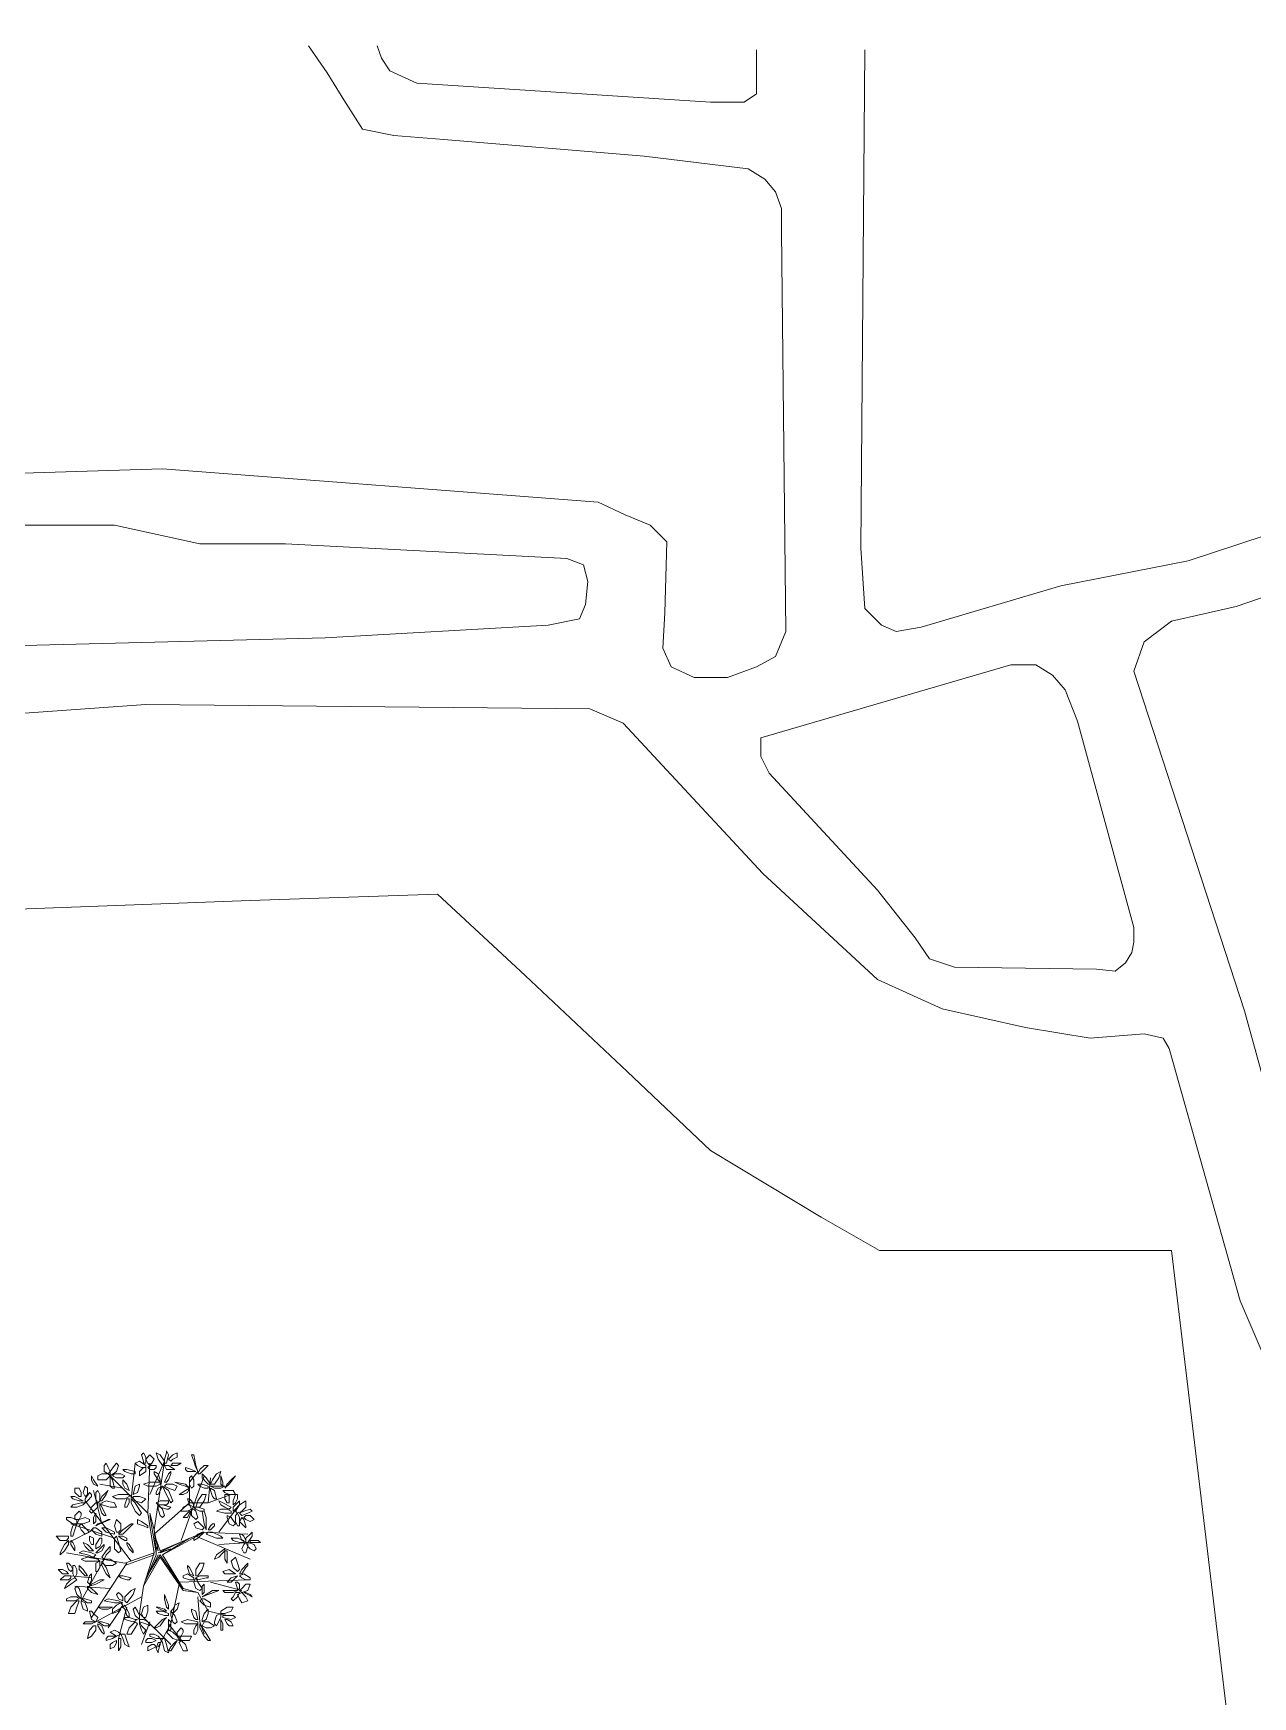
# Model space of a CAD drawing. Header units: millimetres. Extents: x 2529 to 2673, y 1639 to 1859.
# Drawn here: x 2567.26 to 2583.78, y 1725.14 to 1747.67 of the extents above; entities that cross this region are included whole.
import ezdxf

# ---------------------------------------------------------------- set-up
doc = ezdxf.new("R2010")
doc.units = ezdxf.units.MM
doc.layers.add('PDF_0', color=7, linetype='Continuous')
doc.layers.add('PDF_CVL_CUADCON_TIT', color=7, linetype='Continuous')

msp = doc.modelspace()

# ---------------------------------------------------------------- linework, layer by layer
at = {"layer": 'PDF_0', "lineweight": 9}
for points in [[(2569.038, 1728.359), (2569.066, 1728.444), (2569.066, 1728.472), (2569.094, 1728.415), (2569.066, 1728.302), (2569.038, 1728.302)], [(2568.275, 1728.246), (2568.303, 1728.19), (2568.275, 1728.161), (2568.219, 1728.19), (2568.219, 1728.274), (2568.247, 1728.302)], [(2568.388, 1728.302), (2568.416, 1728.274), (2568.388, 1728.19), (2568.303, 1728.133), (2568.303, 1728.19), (2568.36, 1728.274)], [(2568.727, 1728.246), (2568.671, 1728.274), (2568.642, 1728.302), (2568.699, 1728.331), (2568.784, 1728.274), (2568.784, 1728.246)], [(2568.699, 1728.19), (2568.755, 1728.246), (2568.784, 1728.246), (2568.784, 1728.19), (2568.699, 1728.133), (2568.699, 1728.161)], [(2568.755, 1728.302), (2568.784, 1728.302), (2568.784, 1728.387), (2568.755, 1728.444), (2568.727, 1728.415), (2568.755, 1728.331)], [(2568.84, 1728.274), (2568.812, 1728.302), (2568.784, 1728.359), (2568.84, 1728.415), (2568.896, 1728.359), (2568.868, 1728.302)], [(2568.896, 1728.218), (2568.84, 1728.218), (2568.812, 1728.246), (2568.84, 1728.274), (2568.925, 1728.274), (2568.925, 1728.246)], [(2569.038, 1728.274), (2569.009, 1728.274), (2568.953, 1728.359), (2568.925, 1728.444), (2568.981, 1728.415), (2569.038, 1728.331)], [(2569.122, 1728.218), (2569.179, 1728.218), (2569.094, 1728.274), (2569.038, 1728.274), (2569.066, 1728.218)], [(2569.122, 1728.331), (2569.094, 1728.359), (2569.151, 1728.415), (2569.207, 1728.444), (2569.207, 1728.387), (2569.151, 1728.359)], [(2569.207, 1728.274), (2569.151, 1728.274), (2569.122, 1728.274), (2569.151, 1728.302), (2569.235, 1728.302), (2569.264, 1728.302)], [(2569.348, 1728.19), (2569.433, 1728.19), (2569.461, 1728.19), (2569.405, 1728.218), (2569.32, 1728.246), (2569.32, 1728.218)], [(2569.433, 1728.331), (2569.461, 1728.246), (2569.49, 1728.19), (2569.461, 1728.274), (2569.433, 1728.415), (2569.405, 1728.415)], [(2569.49, 1728.161), (2569.518, 1728.161), (2569.574, 1728.218), (2569.631, 1728.274), (2569.574, 1728.274), (2569.518, 1728.218)], [(2568.078, 1728.02), (2568.134, 1727.992), (2568.078, 1728.077), (2568.049, 1728.133), (2568.049, 1728.077)], [(2568.191, 1728.161), (2568.275, 1728.161), (2568.303, 1728.133), (2568.247, 1728.077), (2568.134, 1728.077), (2568.134, 1728.133)], [(2568.303, 1727.992), (2568.303, 1728.077), (2568.303, 1728.133), (2568.332, 1728.077), (2568.36, 1727.964), (2568.332, 1727.964)], [(2568.332, 1728.133), (2568.36, 1728.161), (2568.445, 1728.161), (2568.501, 1728.133), (2568.473, 1728.105), (2568.388, 1728.105)], [(2568.586, 1728.161), (2568.501, 1728.19), (2568.473, 1728.218), (2568.529, 1728.218), (2568.642, 1728.19), (2568.642, 1728.161)], [(2568.501, 1727.964), (2568.558, 1727.935), (2568.529, 1728.02), (2568.473, 1728.077), (2568.473, 1728.02)], [(2568.671, 1727.907), (2568.614, 1727.879), (2568.642, 1727.992), (2568.699, 1728.02), (2568.699, 1727.992)], [(2568.925, 1727.992), (2568.812, 1727.992), (2568.755, 1728.02), (2568.84, 1728.048), (2568.981, 1728.048), (2568.981, 1728.02)], [(2568.953, 1728.077), (2568.896, 1728.161), (2568.896, 1728.19), (2568.953, 1728.161), (2568.981, 1728.077), (2568.981, 1728.048)], [(2569.094, 1728.077), (2569.122, 1728.161), (2569.122, 1728.19), (2569.094, 1728.161), (2569.038, 1728.048), (2569.066, 1728.048)], [(2569.038, 1727.992), (2569.066, 1728.02), (2569.151, 1728.02), (2569.207, 1727.992), (2569.179, 1727.935), (2569.094, 1727.964)], [(2569.235, 1728.02), (2569.179, 1728.048), (2569.32, 1728.02), (2569.377, 1727.964), (2569.32, 1727.992)], [(2569.405, 1727.964), (2569.433, 1727.992), (2569.433, 1728.077), (2569.405, 1728.133), (2569.377, 1728.105), (2569.377, 1728.02)], [(2569.574, 1727.964), (2569.518, 1727.992), (2569.49, 1728.02), (2569.546, 1728.02), (2569.631, 1727.992), (2569.631, 1727.964)], [(2569.602, 1728.048), (2569.546, 1728.105), (2569.546, 1728.161), (2569.602, 1728.105), (2569.659, 1728.02), (2569.631, 1728.02)], [(2569.659, 1728.02), (2569.715, 1728.02), (2569.772, 1728.105), (2569.8, 1728.19), (2569.744, 1728.161), (2569.687, 1728.077)], [(2569.8, 1728.077), (2569.8, 1728.133), (2569.828, 1728.048), (2569.828, 1727.992), (2569.8, 1728.02)], [(2569.941, 1728.077), (2569.998, 1728.133), (2569.913, 1728.02), (2569.857, 1727.964), (2569.885, 1728.02)], [(2567.88, 1727.794), (2567.795, 1727.822), (2567.767, 1727.851), (2567.823, 1727.851), (2567.936, 1727.794), (2567.908, 1727.794)], [(2567.908, 1727.851), (2567.88, 1727.851), (2567.823, 1727.907), (2567.823, 1727.964), (2567.88, 1727.964), (2567.908, 1727.907)], [(2567.993, 1727.935), (2567.993, 1727.879), (2567.965, 1727.851), (2567.936, 1727.907), (2567.965, 1727.992), (2567.993, 1727.964)], [(2568.049, 1727.851), (2567.993, 1727.794), (2567.965, 1727.766), (2567.965, 1727.822), (2568.021, 1727.907), (2568.049, 1727.879)], [(2568.106, 1727.822), (2568.106, 1727.907), (2568.134, 1727.935), (2568.162, 1727.879), (2568.162, 1727.794), (2568.134, 1727.766)], [(2568.191, 1727.851), (2568.247, 1727.907), (2568.275, 1727.935), (2568.247, 1727.879), (2568.191, 1727.794), (2568.162, 1727.794)], [(2568.191, 1727.766), (2568.191, 1727.738), (2568.303, 1727.709), (2568.388, 1727.709), (2568.36, 1727.766), (2568.247, 1727.794)], [(2568.501, 1727.822), (2568.388, 1727.822), (2568.332, 1727.851), (2568.416, 1727.879), (2568.558, 1727.879), (2568.558, 1727.851)], [(2568.501, 1727.709), (2568.529, 1727.709), (2568.558, 1727.766), (2568.558, 1727.822), (2568.529, 1727.822), (2568.501, 1727.738)], [(2568.642, 1727.653), (2568.586, 1727.766), (2568.586, 1727.822), (2568.642, 1727.766), (2568.727, 1727.625), (2568.699, 1727.596)], [(2568.614, 1727.822), (2568.614, 1727.851), (2568.699, 1727.851), (2568.784, 1727.822), (2568.727, 1727.766), (2568.642, 1727.794)], [(2568.925, 1727.879), (2568.953, 1727.879), (2568.981, 1727.935), (2569.009, 1727.992), (2568.953, 1727.964), (2568.925, 1727.907)], [(2569.066, 1727.738), (2568.953, 1727.738), (2568.925, 1727.766), (2568.981, 1727.794), (2569.094, 1727.794), (2569.094, 1727.766)], [(2569.094, 1727.822), (2569.038, 1727.935), (2569.009, 1727.992), (2569.094, 1727.935), (2569.151, 1727.794), (2569.122, 1727.766)], [(2569.292, 1727.879), (2569.348, 1727.907), (2569.377, 1727.964), (2569.32, 1727.935), (2569.235, 1727.879), (2569.264, 1727.879)], [(2569.405, 1727.794), (2569.433, 1727.738), (2569.433, 1727.709), (2569.377, 1727.738), (2569.348, 1727.822), (2569.377, 1727.822)], [(2569.461, 1727.709), (2569.518, 1727.709), (2569.574, 1727.794), (2569.602, 1727.879), (2569.546, 1727.879), (2569.49, 1727.794)], [(2569.8, 1727.964), (2569.857, 1727.992), (2569.715, 1727.992), (2569.659, 1727.992), (2569.715, 1727.964)], [(2569.687, 1727.851), (2569.659, 1727.935), (2569.659, 1727.964), (2569.715, 1727.935), (2569.744, 1727.822), (2569.715, 1727.822)], [(2569.857, 1727.709), (2569.8, 1727.738), (2569.772, 1727.794), (2569.828, 1727.766), (2569.941, 1727.709), (2569.913, 1727.681)], [(2569.828, 1727.935), (2569.857, 1727.907), (2569.913, 1727.879), (2569.998, 1727.879), (2569.97, 1727.935), (2569.885, 1727.935)], [(2569.913, 1727.766), (2569.885, 1727.766), (2569.857, 1727.822), (2569.857, 1727.879), (2569.913, 1727.879), (2569.913, 1727.822)], [(2570.026, 1727.822), (2569.998, 1727.766), (2569.97, 1727.738), (2569.97, 1727.794), (2569.998, 1727.879), (2570.026, 1727.879)], [(2570.054, 1727.738), (2569.998, 1727.681), (2569.97, 1727.653), (2569.97, 1727.709), (2570.054, 1727.794), (2570.054, 1727.766)], [(2570.026, 1727.625), (2569.998, 1727.653), (2570.054, 1727.738), (2570.139, 1727.794), (2570.139, 1727.709), (2570.083, 1727.653)], [(2567.767, 1727.568), (2567.852, 1727.54), (2567.852, 1727.484), (2567.795, 1727.484), (2567.71, 1727.54), (2567.71, 1727.568)], [(2567.965, 1727.766), (2567.936, 1727.738), (2567.852, 1727.709), (2567.767, 1727.709), (2567.795, 1727.738), (2567.908, 1727.766)], [(2567.908, 1727.596), (2567.88, 1727.54), (2567.823, 1727.54), (2567.823, 1727.596), (2567.88, 1727.653), (2567.908, 1727.625)], [(2568.021, 1727.54), (2568.021, 1727.512), (2567.936, 1727.484), (2567.852, 1727.484), (2567.88, 1727.54), (2567.965, 1727.568)], [(2568.049, 1727.709), (2568.106, 1727.766), (2568.134, 1727.766), (2568.134, 1727.709), (2568.049, 1727.625), (2568.021, 1727.653)], [(2568.078, 1727.568), (2568.106, 1727.625), (2568.106, 1727.512), (2568.078, 1727.484), (2568.078, 1727.512)], [(2568.191, 1727.625), (2568.162, 1727.709), (2568.162, 1727.766), (2568.191, 1727.709), (2568.247, 1727.596), (2568.219, 1727.596)], [(2569.066, 1727.681), (2568.981, 1727.709), (2568.953, 1727.738), (2569.009, 1727.738), (2569.122, 1727.709), (2569.094, 1727.681)], [(2568.981, 1727.596), (2568.953, 1727.681), (2568.953, 1727.738), (2569.009, 1727.681), (2569.038, 1727.596), (2569.009, 1727.568)], [(2569.377, 1727.738), (2569.405, 1727.681), (2569.348, 1727.653), (2569.264, 1727.653), (2569.292, 1727.709), (2569.348, 1727.738)], [(2569.405, 1727.653), (2569.377, 1727.653), (2569.348, 1727.625), (2569.292, 1727.568), (2569.348, 1727.568), (2569.377, 1727.625)], [(2569.461, 1727.653), (2569.49, 1727.568), (2569.461, 1727.54), (2569.405, 1727.596), (2569.405, 1727.681), (2569.433, 1727.681)], [(2569.518, 1727.653), (2569.461, 1727.681), (2569.433, 1727.709), (2569.49, 1727.709), (2569.574, 1727.681), (2569.574, 1727.653)], [(2569.602, 1727.568), (2569.602, 1727.455), (2569.602, 1727.399), (2569.574, 1727.484), (2569.546, 1727.653), (2569.574, 1727.653)], [(2569.941, 1727.653), (2569.941, 1727.625), (2569.857, 1727.625), (2569.744, 1727.653), (2569.8, 1727.681), (2569.885, 1727.681)], [(2569.913, 1727.484), (2569.885, 1727.568), (2569.885, 1727.596), (2569.941, 1727.568), (2569.998, 1727.484), (2569.97, 1727.455)], [(2569.998, 1727.512), (2569.998, 1727.596), (2570.026, 1727.625), (2570.054, 1727.568), (2570.054, 1727.455), (2570.026, 1727.455)], [(2570.111, 1727.653), (2570.196, 1727.681), (2570.224, 1727.653), (2570.167, 1727.625), (2570.083, 1727.596), (2570.054, 1727.625)], [(2570.111, 1727.455), (2570.054, 1727.512), (2570.083, 1727.568), (2570.111, 1727.54), (2570.139, 1727.455), (2570.139, 1727.427)], [(2570.111, 1727.568), (2570.139, 1727.596), (2570.196, 1727.596), (2570.252, 1727.54), (2570.196, 1727.512), (2570.139, 1727.54)], [(2567.767, 1727.371), (2567.795, 1727.455), (2567.852, 1727.484), (2567.823, 1727.399), (2567.795, 1727.314), (2567.767, 1727.314)], [(2567.88, 1727.455), (2567.908, 1727.484), (2567.965, 1727.427), (2568.021, 1727.371), (2567.965, 1727.342), (2567.908, 1727.399)], [(2568.078, 1727.427), (2568.049, 1727.399), (2568.106, 1727.342), (2568.191, 1727.314), (2568.191, 1727.371), (2568.106, 1727.427)], [(2568.219, 1727.512), (2568.134, 1727.484), (2568.106, 1727.455), (2568.162, 1727.484), (2568.303, 1727.54), (2568.275, 1727.54)], [(2568.303, 1727.399), (2568.247, 1727.427), (2568.191, 1727.427), (2568.247, 1727.371), (2568.36, 1727.342), (2568.36, 1727.371)], [(2568.416, 1727.371), (2568.388, 1727.371), (2568.36, 1727.455), (2568.388, 1727.54), (2568.445, 1727.484), (2568.445, 1727.399)], [(2568.558, 1727.427), (2568.473, 1727.342), (2568.416, 1727.342), (2568.473, 1727.399), (2568.586, 1727.484), (2568.614, 1727.484)], [(2568.755, 1727.455), (2568.671, 1727.484), (2568.671, 1727.54), (2568.727, 1727.512), (2568.812, 1727.455), (2568.812, 1727.427)], [(2569.574, 1727.427), (2569.546, 1727.399), (2569.461, 1727.427), (2569.433, 1727.484), (2569.49, 1727.512), (2569.546, 1727.455)], [(2569.49, 1727.342), (2569.433, 1727.286), (2569.433, 1727.258), (2569.49, 1727.286), (2569.574, 1727.371), (2569.546, 1727.371)], [(2569.687, 1727.371), (2569.8, 1727.314), (2569.828, 1727.286), (2569.744, 1727.286), (2569.602, 1727.342), (2569.631, 1727.371)], [(2569.715, 1727.484), (2569.687, 1727.484), (2569.659, 1727.455), (2569.631, 1727.399), (2569.659, 1727.399), (2569.715, 1727.455)], [(2570.111, 1727.314), (2570.139, 1727.258), (2570.139, 1727.229), (2570.083, 1727.258), (2570.054, 1727.342), (2570.083, 1727.342)], [(2570.139, 1727.286), (2570.196, 1727.342), (2570.224, 1727.371), (2570.224, 1727.314), (2570.167, 1727.229), (2570.139, 1727.229)], [(2567.739, 1727.286), (2567.739, 1727.314), (2567.654, 1727.314), (2567.569, 1727.314), (2567.626, 1727.258), (2567.71, 1727.258)], [(2567.682, 1727.116), (2567.739, 1727.201), (2567.739, 1727.258), (2567.682, 1727.201), (2567.626, 1727.088), (2567.626, 1727.06)], [(2567.823, 1727.173), (2567.823, 1727.116), (2567.767, 1727.201), (2567.767, 1727.258), (2567.795, 1727.229)], [(2568.106, 1727.06), (2568.078, 1727.032), (2567.993, 1727.06), (2567.88, 1727.088), (2567.936, 1727.116), (2568.049, 1727.088)], [(2568.021, 1727.116), (2568.078, 1727.116), (2567.993, 1727.201), (2567.936, 1727.229), (2567.965, 1727.173)], [(2568.078, 1727.201), (2568.049, 1727.201), (2568.021, 1727.258), (2568.021, 1727.314), (2568.078, 1727.286), (2568.078, 1727.229)], [(2568.191, 1727.229), (2568.162, 1727.173), (2568.106, 1727.145), (2568.106, 1727.201), (2568.162, 1727.286), (2568.191, 1727.286)], [(2568.191, 1727.116), (2568.134, 1727.088), (2568.106, 1727.088), (2568.134, 1727.116), (2568.219, 1727.201), (2568.219, 1727.173)], [(2568.247, 1727.06), (2568.303, 1727.116), (2568.303, 1727.173), (2568.247, 1727.116), (2568.191, 1727.032), (2568.219, 1727.003)], [(2568.416, 1727.229), (2568.445, 1727.116), (2568.416, 1727.088), (2568.36, 1727.145), (2568.36, 1727.286), (2568.388, 1727.314)], [(2568.529, 1727.258), (2568.529, 1727.286), (2568.473, 1727.314), (2568.416, 1727.314), (2568.445, 1727.286), (2568.501, 1727.258)], [(2568.558, 1727.145), (2568.529, 1727.201), (2568.529, 1727.229), (2568.558, 1727.201), (2568.614, 1727.116), (2568.614, 1727.088)], [(2569.828, 1727.088), (2569.772, 1727.032), (2569.715, 1727.003), (2569.744, 1727.06), (2569.857, 1727.145), (2569.857, 1727.116)], [(2569.885, 1727.06), (2569.885, 1726.975), (2569.885, 1726.947), (2569.857, 1727.003), (2569.857, 1727.116), (2569.885, 1727.116)], [(2570.054, 1727.229), (2569.97, 1727.258), (2569.941, 1727.286), (2570.026, 1727.286), (2570.111, 1727.258), (2570.111, 1727.229)], [(2570.083, 1727.145), (2570.111, 1727.201), (2570.139, 1727.229), (2570.167, 1727.173), (2570.139, 1727.088), (2570.111, 1727.088)], [(2570.167, 1727.173), (2570.167, 1727.229), (2570.252, 1727.201), (2570.28, 1727.145), (2570.252, 1727.116), (2570.196, 1727.145)], [(2570.196, 1727.258), (2570.196, 1727.229), (2570.28, 1727.229), (2570.337, 1727.229), (2570.308, 1727.258), (2570.252, 1727.258)], [(2567.767, 1726.919), (2567.795, 1726.862), (2567.767, 1726.834), (2567.739, 1726.862), (2567.71, 1726.947), (2567.739, 1726.947)], [(2567.852, 1726.862), (2567.852, 1726.806), (2567.823, 1726.749), (2567.795, 1726.806), (2567.795, 1726.919), (2567.823, 1726.919)], [(2567.936, 1726.806), (2567.88, 1726.862), (2567.88, 1726.919), (2567.936, 1726.862), (2567.993, 1726.778), (2567.965, 1726.778)], [(2568.078, 1726.975), (2567.965, 1726.975), (2567.908, 1727.003), (2567.993, 1727.032), (2568.134, 1727.003), (2568.162, 1726.975)], [(2568.106, 1726.834), (2568.134, 1726.834), (2568.162, 1726.89), (2568.162, 1726.975), (2568.106, 1726.947), (2568.106, 1726.89)], [(2568.191, 1726.947), (2568.219, 1727.003), (2568.303, 1727.003), (2568.388, 1726.947), (2568.332, 1726.919), (2568.247, 1726.919)], [(2568.247, 1726.806), (2568.303, 1726.749), (2568.247, 1726.89), (2568.191, 1726.975), (2568.191, 1726.919)], [(2569.377, 1726.806), (2569.433, 1726.778), (2569.377, 1726.89), (2569.348, 1726.919), (2569.348, 1726.89)], [(2569.461, 1726.778), (2569.49, 1726.778), (2569.546, 1726.862), (2569.574, 1726.947), (2569.518, 1726.947), (2569.461, 1726.862)], [(2570.026, 1726.834), (2570.054, 1726.862), (2570.026, 1726.947), (2569.998, 1727.032), (2569.941, 1726.975), (2569.97, 1726.89)], [(2570.139, 1726.89), (2570.083, 1726.806), (2570.054, 1726.806), (2570.083, 1726.862), (2570.167, 1726.947), (2570.167, 1726.919)], [(2567.739, 1726.806), (2567.71, 1726.806), (2567.654, 1726.806), (2567.597, 1726.862), (2567.654, 1726.862), (2567.71, 1726.834)], [(2567.739, 1726.721), (2567.654, 1726.721), (2567.626, 1726.721), (2567.682, 1726.778), (2567.767, 1726.778), (2567.767, 1726.749)], [(2567.823, 1726.749), (2567.852, 1726.721), (2567.767, 1726.665), (2567.682, 1726.608), (2567.71, 1726.665), (2567.767, 1726.721)], [(2568.021, 1726.778), (2568.049, 1726.806), (2568.049, 1726.721), (2568.021, 1726.665), (2567.993, 1726.693)], [(2568.162, 1726.721), (2568.219, 1726.721), (2568.106, 1726.665), (2568.021, 1726.636), (2568.049, 1726.665)], [(2568.529, 1726.721), (2568.445, 1726.749), (2568.416, 1726.778), (2568.473, 1726.778), (2568.586, 1726.749), (2568.558, 1726.721)], [(2569.377, 1726.721), (2569.292, 1726.749), (2569.292, 1726.778), (2569.348, 1726.806), (2569.433, 1726.749), (2569.433, 1726.721)], [(2569.461, 1726.608), (2569.433, 1726.693), (2569.461, 1726.749), (2569.49, 1726.693), (2569.546, 1726.608), (2569.518, 1726.58)], [(2569.602, 1726.749), (2569.49, 1726.721), (2569.461, 1726.749), (2569.518, 1726.778), (2569.631, 1726.778), (2569.631, 1726.749)], [(2569.546, 1726.636), (2569.574, 1726.665), (2569.574, 1726.552), (2569.546, 1726.523), (2569.546, 1726.552)], [(2569.941, 1726.806), (2569.998, 1726.806), (2569.913, 1726.862), (2569.828, 1726.834), (2569.857, 1726.806)], [(2569.998, 1726.749), (2570.026, 1726.778), (2569.941, 1726.749), (2569.885, 1726.693), (2569.941, 1726.693)], [(2570.054, 1726.665), (2570.054, 1726.608), (2570.026, 1726.58), (2570.026, 1726.608), (2569.998, 1726.693), (2570.026, 1726.693)], [(2570.139, 1726.721), (2570.083, 1726.749), (2570.054, 1726.778), (2570.111, 1726.806), (2570.196, 1726.749), (2570.196, 1726.721)], [(2570.083, 1726.608), (2570.139, 1726.665), (2570.196, 1726.665), (2570.167, 1726.58), (2570.083, 1726.552), (2570.054, 1726.58)], [(2567.767, 1726.495), (2567.852, 1726.495), (2567.88, 1726.467), (2567.823, 1726.439), (2567.71, 1726.439), (2567.71, 1726.467)], [(2567.88, 1726.439), (2567.852, 1726.439), (2567.767, 1726.354), (2567.739, 1726.269), (2567.823, 1726.269), (2567.852, 1726.354)], [(2567.88, 1726.608), (2567.908, 1726.523), (2567.908, 1726.467), (2567.852, 1726.523), (2567.823, 1726.608), (2567.852, 1726.636)], [(2567.965, 1726.467), (2567.908, 1726.467), (2567.993, 1726.41), (2568.049, 1726.41), (2568.049, 1726.439)], [(2567.965, 1726.41), (2567.993, 1726.326), (2567.993, 1726.297), (2567.936, 1726.326), (2567.908, 1726.41), (2567.908, 1726.439)], [(2567.993, 1726.636), (2567.993, 1726.608), (2568.049, 1726.552), (2568.134, 1726.523), (2568.106, 1726.552), (2568.049, 1726.608)], [(2568.275, 1726.467), (2568.219, 1726.439), (2568.36, 1726.41), (2568.473, 1726.41), (2568.416, 1726.439)], [(2568.416, 1726.552), (2568.388, 1726.523), (2568.416, 1726.467), (2568.473, 1726.439), (2568.473, 1726.495), (2568.445, 1726.523)], [(2568.501, 1726.495), (2568.586, 1726.58), (2568.642, 1726.608), (2568.614, 1726.523), (2568.529, 1726.41), (2568.501, 1726.439)], [(2569.038, 1726.467), (2569.038, 1726.523), (2569.094, 1726.382), (2569.094, 1726.326), (2569.066, 1726.354)], [(2569.546, 1726.467), (2569.518, 1726.439), (2569.574, 1726.382), (2569.659, 1726.354), (2569.659, 1726.41), (2569.574, 1726.467)], [(2569.687, 1726.58), (2569.602, 1726.523), (2569.546, 1726.495), (2569.631, 1726.523), (2569.772, 1726.58), (2569.744, 1726.58)], [(2569.97, 1726.552), (2570.026, 1726.58), (2569.885, 1726.58), (2569.828, 1726.58), (2569.857, 1726.552)], [(2569.97, 1726.495), (2569.998, 1726.552), (2570.054, 1726.552), (2570.026, 1726.495), (2569.97, 1726.439), (2569.941, 1726.467)], [(2570.026, 1726.523), (2570.083, 1726.552), (2570.139, 1726.495), (2570.167, 1726.439), (2570.083, 1726.41), (2570.054, 1726.467)], [(2570.111, 1726.552), (2570.167, 1726.523), (2570.224, 1726.495), (2570.196, 1726.523), (2570.139, 1726.552)], [(2568.078, 1726.269), (2568.134, 1726.213), (2568.106, 1726.156), (2568.049, 1726.184), (2568.021, 1726.297), (2568.049, 1726.297)], [(2568.275, 1726.326), (2568.332, 1726.354), (2568.219, 1726.354), (2568.134, 1726.354), (2568.191, 1726.326)], [(2568.445, 1726.41), (2568.473, 1726.382), (2568.416, 1726.297), (2568.332, 1726.269), (2568.332, 1726.326), (2568.388, 1726.382)], [(2568.501, 1726.326), (2568.529, 1726.241), (2568.558, 1726.213), (2568.558, 1726.269), (2568.501, 1726.382), (2568.473, 1726.354)], [(2568.558, 1726.213), (2568.642, 1726.184), (2568.671, 1726.184), (2568.614, 1726.156), (2568.501, 1726.184), (2568.501, 1726.213)], [(2568.671, 1726.297), (2568.699, 1726.241), (2568.699, 1726.184), (2568.642, 1726.241), (2568.614, 1726.326), (2568.642, 1726.354)], [(2568.727, 1726.269), (2568.755, 1726.354), (2568.812, 1726.382), (2568.812, 1726.297), (2568.784, 1726.213), (2568.755, 1726.213)], [(2568.981, 1726.1), (2569.038, 1726.184), (2569.066, 1726.213), (2569.009, 1726.184), (2568.896, 1726.072), (2568.925, 1726.072)], [(2568.981, 1726.326), (2569.038, 1726.297), (2569.066, 1726.297), (2569.038, 1726.326), (2568.953, 1726.354), (2568.925, 1726.354)], [(2569.094, 1726.241), (2569.094, 1726.269), (2569.009, 1726.297), (2568.925, 1726.297), (2568.953, 1726.269), (2569.038, 1726.241)], [(2569.122, 1726.297), (2569.151, 1726.269), (2569.207, 1726.326), (2569.235, 1726.41), (2569.179, 1726.382), (2569.151, 1726.326)], [(2569.151, 1726.156), (2569.122, 1726.241), (2569.122, 1726.297), (2569.179, 1726.241), (2569.207, 1726.156), (2569.179, 1726.128)], [(2569.433, 1726.213), (2569.405, 1726.297), (2569.405, 1726.326), (2569.461, 1726.297), (2569.49, 1726.184), (2569.461, 1726.184)], [(2569.602, 1726.184), (2569.631, 1726.269), (2569.631, 1726.326), (2569.574, 1726.269), (2569.546, 1726.184), (2569.546, 1726.156)], [(2569.715, 1726.156), (2569.744, 1726.241), (2569.8, 1726.269), (2569.8, 1726.213), (2569.744, 1726.1), (2569.715, 1726.128)], [(2569.8, 1726.269), (2569.8, 1726.297), (2569.885, 1726.354), (2569.97, 1726.354), (2569.941, 1726.297), (2569.857, 1726.269)], [(2569.885, 1726.241), (2569.97, 1726.241), (2569.998, 1726.213), (2569.941, 1726.184), (2569.828, 1726.213), (2569.828, 1726.241)], [(2567.965, 1726.156), (2567.936, 1726.128), (2568.049, 1726.128), (2568.106, 1726.156), (2568.078, 1726.156)], [(2568.106, 1726.1), (2568.078, 1726.1), (2568.021, 1726.043), (2567.993, 1725.93), (2568.049, 1725.959), (2568.106, 1726.043)], [(2568.191, 1726.156), (2568.134, 1726.156), (2568.219, 1726.1), (2568.303, 1726.1), (2568.275, 1726.128)], [(2568.191, 1726.1), (2568.219, 1726.015), (2568.219, 1725.987), (2568.191, 1726.015), (2568.134, 1726.1), (2568.134, 1726.128)], [(2568.36, 1726.043), (2568.303, 1726.015), (2568.388, 1725.959), (2568.445, 1725.987), (2568.416, 1726.015)], [(2568.445, 1725.987), (2568.501, 1725.987), (2568.529, 1725.902), (2568.558, 1725.817), (2568.501, 1725.846), (2568.473, 1725.93)], [(2568.671, 1726.128), (2568.642, 1726.156), (2568.558, 1726.072), (2568.529, 1725.987), (2568.586, 1725.987), (2568.642, 1726.072)], [(2568.755, 1726.184), (2568.812, 1726.156), (2568.84, 1726.1), (2568.784, 1726.128), (2568.699, 1726.156), (2568.699, 1726.184)], [(2568.727, 1726.1), (2568.784, 1726.043), (2568.755, 1725.987), (2568.727, 1726.043), (2568.699, 1726.128), (2568.699, 1726.156)], [(2568.896, 1725.987), (2568.953, 1725.959), (2568.981, 1725.93), (2568.925, 1725.93), (2568.84, 1725.959), (2568.84, 1725.987)], [(2569.151, 1726.015), (2569.207, 1725.959), (2569.235, 1725.902), (2569.151, 1725.93), (2569.066, 1726.015), (2569.094, 1726.043)], [(2569.122, 1726.1), (2569.122, 1726.156), (2569.094, 1726.184), (2569.094, 1726.156), (2569.094, 1726.043), (2569.122, 1726.043)], [(2569.292, 1726.015), (2569.264, 1725.959), (2569.207, 1725.959), (2569.207, 1726.015), (2569.264, 1726.072), (2569.292, 1726.043)], [(2569.433, 1726.128), (2569.32, 1726.128), (2569.264, 1726.156), (2569.348, 1726.184), (2569.49, 1726.156), (2569.49, 1726.128)], [(2569.433, 1725.987), (2569.461, 1725.987), (2569.49, 1726.043), (2569.49, 1726.128), (2569.461, 1726.1), (2569.433, 1726.043)], [(2569.574, 1725.959), (2569.518, 1726.072), (2569.518, 1726.128), (2569.574, 1726.043), (2569.659, 1725.902), (2569.631, 1725.902)], [(2569.546, 1726.1), (2569.574, 1726.156), (2569.631, 1726.156), (2569.715, 1726.1), (2569.659, 1726.072), (2569.602, 1726.072)], [(2569.8, 1726.072), (2569.8, 1726.156), (2569.8, 1726.184), (2569.828, 1726.128), (2569.828, 1726.043), (2569.8, 1726.043)], [(2569.857, 1726.184), (2569.885, 1726.184), (2569.941, 1726.156), (2569.97, 1726.1), (2569.913, 1726.1), (2569.885, 1726.128)], [(2568.275, 1725.959), (2568.332, 1725.959), (2568.388, 1725.959), (2568.332, 1725.93), (2568.247, 1725.902), (2568.247, 1725.93)], [(2568.388, 1725.902), (2568.388, 1725.874), (2568.36, 1725.817), (2568.303, 1725.789), (2568.303, 1725.846), (2568.332, 1725.874)], [(2568.445, 1725.874), (2568.445, 1725.817), (2568.416, 1725.761), (2568.416, 1725.817), (2568.416, 1725.93), (2568.445, 1725.93)], [(2568.812, 1725.93), (2568.868, 1725.93), (2568.925, 1725.902), (2568.868, 1725.874), (2568.784, 1725.874), (2568.784, 1725.902)], [(2568.896, 1725.846), (2568.925, 1725.817), (2568.868, 1725.789), (2568.812, 1725.761), (2568.812, 1725.817), (2568.868, 1725.846)], [(2568.981, 1725.846), (2568.953, 1725.761), (2568.953, 1725.733), (2568.925, 1725.789), (2568.953, 1725.874), (2568.981, 1725.874)], [(2568.981, 1725.93), (2569.038, 1725.93), (2569.066, 1725.846), (2569.094, 1725.733), (2569.038, 1725.761), (2569.009, 1725.874)], [(2569.122, 1725.817), (2569.179, 1725.874), (2569.207, 1725.902), (2569.179, 1725.846), (2569.122, 1725.761), (2569.094, 1725.761)], [(2569.405, 1725.959), (2569.377, 1725.902), (2569.32, 1725.902), (2569.235, 1725.902), (2569.264, 1725.959), (2569.348, 1725.959)], [(2569.235, 1725.874), (2569.264, 1725.902), (2569.32, 1725.846), (2569.348, 1725.761), (2569.292, 1725.761), (2569.264, 1725.817)]]:
    msp.add_lwpolyline(points, close=True, dxfattribs=at)
for points in [[(2568.586, 1727.822), (2568.642, 1728.302)], [(2568.812, 1727.625), (2568.84, 1728.302)], [(2568.84, 1727.879), (2569.038, 1728.331), (2568.896, 1727.399), (2568.84, 1727.625)], [(2568.473, 1727.964), (2568.162, 1728.02)], [(2568.896, 1727.088), (2568.812, 1727.625), (2568.303, 1728.133)], [(2569.264, 1727.258), (2569.574, 1728.133)], [(2569.659, 1728.105), (2569.631, 1727.766), (2569.377, 1727.766), (2569.377, 1728.048), (2569.49, 1728.19)], [(2568.586, 1726.975), (2567.965, 1727.794)], [(2568.191, 1727.484), (2568.078, 1727.935)], [(2569.631, 1727.766), (2569.941, 1727.879)], [(2568.84, 1727.596), (2568.925, 1727.088), (2568.896, 1727.399), (2568.953, 1727.116), (2568.925, 1727.173), (2568.925, 1727.088), (2568.925, 1727.06), (2568.784, 1726.721), (2568.953, 1727.06), (2568.84, 1726.834), (2568.981, 1727.06), (2569.292, 1726.608), (2569.009, 1727.06), (2569.292, 1726.608), (2569.49, 1726.552)], [(2569.377, 1727.766), (2568.896, 1727.342), (2568.981, 1727.116), (2569.574, 1727.371), (2569.009, 1727.06), (2569.377, 1727.286), (2568.953, 1727.088), (2569.122, 1727.145), (2568.981, 1727.088)], [(2569.772, 1727.371), (2570.026, 1727.709)], [(2568.078, 1727.399), (2567.739, 1727.229)], [(2568.36, 1727.286), (2567.767, 1727.484)], [(2569.546, 1727.371), (2570.167, 1727.342)], [(2569.461, 1727.314), (2570.196, 1727.003)], [(2569.772, 1727.201), (2570.196, 1727.229)], [(2569.885, 1726.241), (2569.631, 1726.297), (2569.49, 1726.552), (2569.292, 1726.58), (2568.981, 1727.032), (2568.755, 1726.636), (2568.896, 1727.088), (2568.501, 1726.947), (2567.71, 1727.088)], [(2568.219, 1727.003), (2567.908, 1726.439)], [(2568.529, 1726.947), (2568.049, 1726.213)], [(2568.896, 1727.06), (2568.501, 1726.919)], [(2568.049, 1726.749), (2567.767, 1726.778)], [(2569.235, 1726.665), (2569.122, 1726.128), (2568.953, 1725.817)], [(2569.235, 1726.693), (2570.167, 1726.721)], [(2569.659, 1726.693), (2570.083, 1726.58)], [(2568.303, 1726.608), (2567.823, 1726.636)], [(2568.727, 1726.495), (2568.106, 1726.156)], [(2568.755, 1726.636), (2568.699, 1726.269), (2569.122, 1725.846)], [(2569.49, 1726.495), (2569.518, 1726.156), (2569.574, 1725.987)], [(2568.445, 1726.326), (2568.275, 1726.072)], [(2568.529, 1726.354), (2568.416, 1725.93)], [(2568.84, 1726.156), (2568.727, 1725.846)], [(2569.094, 1726.128), (2569.292, 1725.874)]]:
    msp.add_lwpolyline(points, dxfattribs=at)
at = {"layer": 'PDF_CVL_CUADCON_TIT', "lineweight": 9}
for points in [[(2583.948, 1729.714), (2583.609, 1730.505), (2582.649, 1733.922), (2582.564, 1734.063), (2582.31, 1734.12), (2581.576, 1734.063), (2580.701, 1734.205), (2579.571, 1734.459), (2578.696, 1734.854), (2577.142, 1736.294), (2575.25, 1738.328), (2574.799, 1738.525), (2568.784, 1738.582), (2562.458, 1738.13), (2562.204, 1738.356), (2562.204, 1739.372), (2562.119, 1739.994), (2562.034, 1740.502), (2561.978, 1741.039), (2561.78, 1741.434), (2559.323, 1741.519), (2552.856, 1747.675)], [(2570.986, 1747.505), (2571.24, 1747.138), (2571.466, 1746.771), (2571.72, 1746.376), (2572.144, 1746.291), (2572.822, 1746.235), (2575.533, 1746.009), (2576.945, 1745.839), (2577.171, 1745.698), (2577.312, 1745.529), (2577.397, 1745.303), (2577.397, 1744.992), (2577.453, 1739.57), (2577.312, 1739.231), (2577.058, 1739.09), (2576.662, 1738.949), (2576.211, 1738.949), (2575.9, 1739.09), (2575.787, 1739.344), (2575.815, 1739.824), (2575.843, 1740.784), (2575.618, 1741.01), (2575.279, 1741.152), (2574.912, 1741.321), (2569.009, 1741.773), (2563.474, 1741.603)], [(2577.058, 1747.449), (2577.058, 1746.856), (2576.888, 1746.743), (2576.436, 1746.743), (2572.455, 1746.997), (2572.088, 1747.167), (2571.975, 1747.336), (2571.918, 1747.505)], [(2583.948, 1740.869), (2582.903, 1740.53), (2581.181, 1740.191), (2579.289, 1739.627), (2578.95, 1739.57), (2578.752, 1739.655), (2578.526, 1739.881), (2578.47, 1740.7), (2578.526, 1747.449)], [(2584.852, 1730.138), (2583.666, 1734.43), (2582.169, 1739.034), (2582.31, 1739.429), (2582.677, 1739.711), (2583.553, 1739.909), (2585.275, 1740.502)], [(2563.418, 1735.673), (2570.196, 1735.927), (2572.737, 1736.012), (2573.923, 1734.911), (2575.307, 1733.612), (2576.436, 1732.538), (2577.933, 1731.635), (2578.724, 1731.183), (2579.515, 1731.183), (2580.39, 1731.183), (2582.197, 1731.183), (2582.677, 1731.183), (2583.581, 1723.643)]]:
    msp.add_lwpolyline(points, dxfattribs=at)
for points in [[(2564.209, 1740.615), (2567.033, 1741.01), (2568.36, 1741.01), (2569.518, 1740.756), (2570.676, 1740.756), (2574.488, 1740.558), (2574.714, 1740.474), (2574.77, 1740.248), (2574.742, 1739.937), (2574.657, 1739.74), (2574.234, 1739.655), (2571.212, 1739.485), (2565.705, 1739.344), (2563.531, 1739.288), (2563.249, 1739.457), (2563.136, 1739.852), (2563.079, 1740.135), (2563.249, 1740.446), (2563.503, 1740.643), (2563.87, 1740.7), (2564.068, 1740.7)], [(2577.114, 1738.13), (2580.503, 1739.118), (2580.842, 1739.118), (2581.068, 1738.977), (2581.237, 1738.779), (2581.407, 1738.356), (2582.169, 1735.56), (2582.169, 1735.362), (2582.141, 1735.221), (2582.056, 1735.08), (2581.915, 1734.967), (2581.661, 1734.995), (2579.741, 1735.023), (2579.402, 1735.136), (2579.204, 1735.419), (2578.696, 1736.068), (2577.227, 1737.65), (2577.114, 1737.876)]]:
    msp.add_lwpolyline(points, close=True, dxfattribs=at)

doc.saveas('drawing.dxf')
